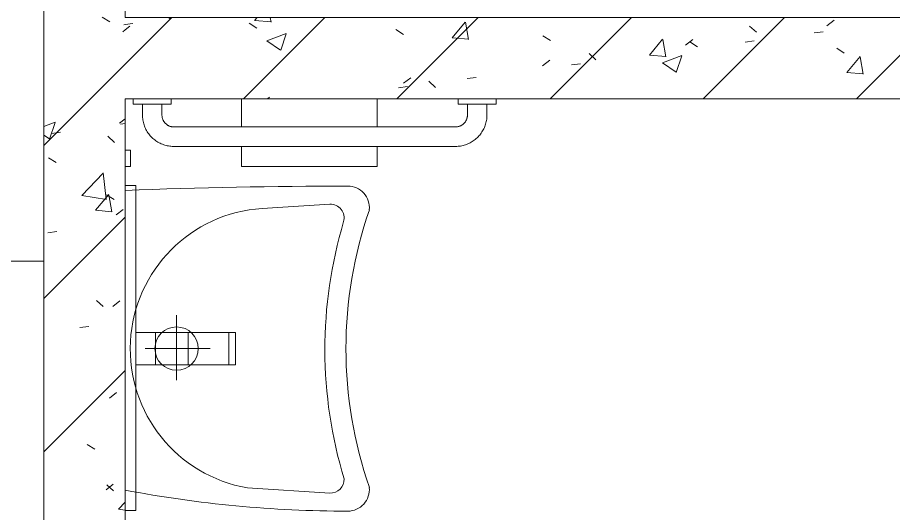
# Model space of a CAD drawing. Header units: millimetres. Extents: x -515342 to 330399, y -224905 to 507333.
# Drawn here: x -312847 to -311230, y -24669 to -23754 of the extents above; entities that cross this region are included whole.
import ezdxf

# ---------------------------------------------------------------- set-up
doc = ezdxf.new("R2010")
doc.units = ezdxf.units.MM
for name, color, linetype, lineweight in [('Мебель', 7, 'Continuous', 0), ('Сантехника', 7, 'Continuous', 0), ('Стены внутренние', 7, 'Continuous', 0), ('Стены перегородки', 7, 'Continuous', 0)]:
    doc.layers.add(name, color=color, linetype=linetype, lineweight=lineweight)
pattern_1 = [(45, (-374753.14, -35598.53), (-141.42136, 141.42136), [])]
pattern_2 = [(50, (-374753.14, -35598.53), (364.3679, -31.8783), [38.1, -419.1]), (355, (-374753.14, -35598.53), (-70.4859, 382.1133), [30.48, -335.28]), (100.451, (-374722.78, -35601.2), (293.885, 350.2334), [32.38, -356.18]), (46.184, (-374753.14, -35496.93), (542.1585, -84.0858), [57.15, -628.65]), (96.636, (-374707.96, -35503.94), (474.805, 494.8554), [48.57, -534.27]), (351.184, (-374753.14, -35496.93), (474.81, 494.85), [45.72, -502.92]), (21, (-374702.34, -35522.33), (303.2285, -204.5305), [38.1, -419.1]), (326, (-374702.34, -35522.33), (123.6039, 368.376), [30.48, -335.28]), (71.451, (-374677.07, -35539.37), (426.8341, 163.8427), [32.38, -356.18]), (37.5, (-374753.14, -35598.53), (6.17665, 169.11015), [16.764, -314.452, 16.764, -323.596, -336.55]), (37.5, (-374753.14, -35598.53), (6.17665, 169.11015), [-671.576, 16.764, -319.786]), (7.5, (-374753.14, -35598.53), (133.6389, 200.3615), [16.764, -177.292, 16.764, -306.832, -128.27]), (7.5, (-374753.14, -35598.53), (133.6389, 200.3615), [-517.652, 16.764, -111.506]), (327.5, (-374866.43, -35598.53), (271.18182, -11.45836), [16.764, -110.236, 16.764, -379.476, -525.78]), (327.5, (-374866.43, -35598.53), (271.18182, -11.45836), [-523.24, 16.764, -509.016]), (317.5, (-374917.23, -35598.53), (296.2585, 50.85285), [16.764, -148.336, 16.764, -246.38, -373.38]), (317.5, (-374917.23, -35598.53), (296.2585, 50.85285), [-428.244, 16.764, -356.616])]

# ---------------------------------------------------------------- blocks, each defined once
blk = doc.blocks.new('Гардероб встроенный - Шкаф для одежды-8739033-О_АР_П_1_0_000_План 1 этажа')
at = {"layer": 'Мебель'}
for p, q in [((500, 0), (0, 0)), ((0, 0), (0, -500)), ((500, -500), (500, 0)), ((0, -500), (500, -500))]:
    blk.add_line(p, q, dxfattribs=at)
blk = doc.blocks.new('Раковина для МГН 600х450 - Раковина для МГН 600х450-10140932-О_АР_П_1_0_000_План 1 этажа')
at = {"layer": 'Сантехника'}
for p, q in [((-258.8, 253.2), (-266.6, 377.9)), ((266.6, 377.9), (257, 225.9)), ((-30, 191.2), (-30, 203.7)), ((30, 203.7), (-30, 203.7)), ((30, 203.7), (30, 191.2)), ((-30, 116.2), (-30, 191.2)), ((30, 191.2), (-30, 191.2)), ((30, 191.2), (30, 116.2)), ((0, 37.3), (0, 157.3)), ((-30, 56.2), (-30, 116.2)), ((30, 116.2), (-30, 116.2)), ((30, 116.2), (30, 56.2)), ((-61.5, 95), (58.5, 95)), ((-30, 20), (-30, 56.2)), ((30, 56.2), (-30, 56.2)), ((30, 56.2), (30, 20)), ((30, 20), (-30, 20))]:
    blk.add_line(p, q, dxfattribs=at)
blk.add_circle((0, 95), 40, dxfattribs=at)
for centre, radius, start, end in [((-260, 411), 40, 84.6341, 180), ((0, 1190.1), 782.4, 250.8821, 289.1179), ((260, 411), 40, 360, 95.3659), ((10581.6, 411), 10881.6, 180, 182.16475), ((-241.6, 379.4), 25, 73.3148, 183.5941), ((1.4, 1190.1), 821.3, 253.3148, 286.9337), ((241.6, 379.4), 25, 356.4059, 92.4122), ((-1895.6, 411), 2195.6, 349.2104, 360), ((0.7, 269.5), 260, 183.5941, 350.3344)]:
    blk.add_arc(centre, radius, start, end, dxfattribs=at)
blk = doc.blocks.new('МГН_Санузел_Поручень горизонтальный - АР_Сантехнические приборы_МГН_Поручень горизонтальный-3156318-О_АР_П_1_0_000_План 1 этажа')
at = {"layer": 'Сантехника'}
for p, q in [((-595.8, 88), (-1115.8, 88)), ((-1115.8, 52), (-595.8, 52)), ((-1173.8, 30), (-1173.8, 10)), ((-1137.8, 10), (-1137.8, 30)), ((-573.8, 30), (-573.8, 10)), ((-537.8, 10), (-537.8, 30)), ((-1190.8, 10), (-1190.8, 0)), ((-1190.8, 10), (-1155.8, 10)), ((-1155.8, 10), (-1120.8, 10)), ((-1120.8, 0), (-1120.8, 10)), ((-590.8, 10), (-590.8, 0)), ((-590.8, 10), (-555.8, 10)), ((-555.8, 10), (-520.8, 10)), ((-520.8, 0), (-520.8, 10))]:
    blk.add_line(p, q, dxfattribs=at)
at = {"layer": 'Сантехника', "flags": 128}
for points in [[(-1115.8, 88), (-1118.1, 88), (-1120.4, 87.8), (-1122.7, 87.6), (-1125, 87.3), (-1127.3, 86.8), (-1129.6, 86.3), (-1131.8, 85.7), (-1134, 85.1), (-1136.2, 84.3), (-1138.4, 83.4), (-1140.5, 82.5), (-1142.6, 81.4), (-1144.6, 80.3), (-1146.6, 79.1), (-1148.5, 77.9), (-1150.4, 76.5), (-1152.3, 75.1), (-1154, 73.6), (-1155.8, 72), (-1157.4, 70.4), (-1159, 68.7), (-1160.5, 67), (-1161.9, 65.1), (-1163.3, 63.3), (-1164.6, 61.3), (-1165.8, 59.4), (-1166.9, 57.3), (-1168, 55.3), (-1169, 53.2), (-1169.9, 51), (-1170.7, 48.8), (-1171.4, 46.6), (-1172, 44.4), (-1172.5, 42.1), (-1173, 39.9), (-1173.3, 37.6), (-1173.6, 35.3), (-1173.7, 32.9), (-1173.8, 30.6), (-1173.8, 30)], [(-537.8, 30), (-537.8, 32.3), (-538, 34.6), (-538.2, 36.9), (-538.5, 39.2), (-539, 41.5), (-539.5, 43.8), (-540.1, 46), (-540.7, 48.2), (-541.5, 50.4), (-542.4, 52.6), (-543.3, 54.7), (-544.3, 56.8), (-545.5, 58.8), (-546.7, 60.8), (-547.9, 62.7), (-549.3, 64.6), (-550.7, 66.5), (-552.2, 68.2), (-553.8, 70), (-555.4, 71.6), (-557.1, 73.2), (-558.8, 74.7), (-560.7, 76.1), (-562.5, 77.5), (-564.5, 78.8), (-566.4, 80), (-568.5, 81.2), (-570.5, 82.2), (-572.6, 83.2), (-574.8, 84.1), (-577, 84.9), (-579.2, 85.6), (-581.4, 86.2), (-583.7, 86.7), (-585.9, 87.2), (-588.2, 87.5), (-590.5, 87.8), (-592.9, 87.9), (-595.2, 88), (-595.8, 88)], [(-1137.8, 30), (-1137.8, 30.9), (-1137.7, 31.8), (-1137.6, 32.6), (-1137.5, 33.5), (-1137.4, 34.4), (-1137.2, 35.2), (-1136.9, 36.1), (-1136.7, 36.9), (-1136.4, 37.8), (-1136.1, 38.6), (-1135.7, 39.4), (-1135.3, 40.2), (-1134.9, 40.9), (-1134.4, 41.7), (-1134, 42.4), (-1133.4, 43.1), (-1132.9, 43.8), (-1132.3, 44.5), (-1131.7, 45.2), (-1131.1, 45.8), (-1130.5, 46.4), (-1129.8, 47), (-1129.1, 47.5), (-1128.4, 48), (-1127.7, 48.5), (-1126.9, 49), (-1126.2, 49.4), (-1125.4, 49.8), (-1124.6, 50.2), (-1123.8, 50.5), (-1122.9, 50.8), (-1122.1, 51.1), (-1121.3, 51.3), (-1120.4, 51.5), (-1119.5, 51.7), (-1118.7, 51.8), (-1117.8, 51.9), (-1116.9, 52), (-1116, 52), (-1115.8, 52)], [(-595.8, 52), (-594.9, 52), (-594, 51.9), (-593.2, 51.8), (-592.3, 51.7), (-591.4, 51.6), (-590.6, 51.4), (-589.7, 51.1), (-588.9, 50.9), (-588, 50.6), (-587.2, 50.3), (-586.4, 49.9), (-585.6, 49.5), (-584.9, 49.1), (-584.1, 48.6), (-583.4, 48.2), (-582.7, 47.6), (-582, 47.1), (-581.3, 46.5), (-580.6, 45.9), (-580, 45.3), (-579.4, 44.7), (-578.8, 44), (-578.3, 43.3), (-577.8, 42.6), (-577.3, 41.9), (-576.8, 41.1), (-576.4, 40.4), (-576, 39.6), (-575.6, 38.8), (-575.3, 38), (-575, 37.1), (-574.7, 36.3), (-574.5, 35.5), (-574.3, 34.6), (-574.1, 33.7), (-574, 32.9), (-573.9, 32), (-573.8, 31.1), (-573.8, 30.2), (-573.8, 30)]]:
    blk.add_lwpolyline(points, dxfattribs=at)
blk = doc.blocks.new('2D_МГН_Санузел_Аксессуары - АР_Сантехнические приборы_Бесконтактная сушилка для рук-10688736-О_АР_П_1_0_000_План 1 этажа')
at = {"layer": 'Сантехника'}
for p, q in [((-234.1, 200), (-234.1, 162.8)), ((15.9, 200), (-234.1, 200)), ((15.9, 163), (15.9, 200)), ((-234.1, 127), (-234.1, 75)), ((15.9, 75), (15.9, 127.1))]:
    blk.add_line(p, q, dxfattribs=at)
blk = doc.blocks.new('2D_МГН_Санузел_Аксессуары - АР_Сантехнические приборы_Зеркало поворотное-10688739-О_АР_П_1_0_000_План 1 этажа')
at = {"layer": 'Сантехника'}
for p, q in [((-409.1, 75), (-409.1, 95)), ((-409.1, 95), (190.9, 95)), ((190.9, 95), (190.9, 75))]:
    blk.add_line(p, q, dxfattribs=at)
blk = doc.blocks.new('2D_МГН_Санузел_Аксессуары - АР_Сантехнические приборы_Комплект 3-10688747-О_АР_П_1_0_000_План 1 этажа')
at = {"layer": 'Сантехника'}
for p, q in [((-124.1, 75), (-124.1, 85)), ((-124.1, 85), (-94.1, 85)), ((-94.1, 85), (-94.1, 75))]:
    blk.add_line(p, q, dxfattribs=at)

msp = doc.modelspace()

# ---------------------------------------------------------------- hatches: boundary and pattern name
at = {"layer": 'Стены внутренние'}
h = msp.add_hatch(dxfattribs=at)
h.set_pattern_fill('FP_3', color=256, style=0, pattern_type=2)
h.set_pattern_definition(pattern_1)
h.paths.add_polyline_path([(-312798.1427, -26203.5295), (-312648.1427, -26203.5295), (-312648.1427, -20193.5295), (-312798.1427, -20193.5295), (-312798.1427, -26063.7584)])
h = msp.add_hatch(dxfattribs=at)
h.set_pattern_fill('FP_4', color=256, style=0, pattern_type=2)
h.set_pattern_definition(pattern_2)
h.paths.add_polyline_path([(-312798.1427, -26203.5295), (-312648.1427, -26203.5295), (-312648.1427, -20193.5295), (-312798.1427, -20193.5295), (-312798.1427, -26063.7584)])
h = msp.add_hatch(dxfattribs=at)
h.set_pattern_fill('FP_3', color=256, style=0, pattern_type=2)
h.set_pattern_definition(pattern_1)
h.paths.add_polyline_path([(-312648.1427, -23903.5295), (-309898.1427, -23903.5295), (-309898.1427, -23753.5295), (-312648.1427, -23753.5295), (-312648.1427, -23887.0325)])
h = msp.add_hatch(dxfattribs=at)
h.set_pattern_fill('FP_4', color=256, style=0, pattern_type=2)
h.set_pattern_definition(pattern_2)
h.paths.add_polyline_path([(-312648.1427, -23903.5295), (-309898.1427, -23903.5295), (-309898.1427, -23753.5295), (-312648.1427, -23753.5295), (-312648.1427, -23887.0325)])

# ---------------------------------------------------------------- linework, layer by layer
at = {"layer": 'Стены перегородки'}
for p, q in [((-312798.1427, -20193.5295), (-312798.1427, -24203.5295)), ((-312648.1427, -23753.5295), (-312648.1427, -20193.5295)), ((-309898.1427, -23753.5295), (-312648.1427, -23753.5295)), ((-312648.1427, -26203.5295), (-312648.1427, -23903.5295)), ((-312648.1427, -23903.5295), (-309898.1427, -23903.5295))]:
    msp.add_line(p, q, dxfattribs=at)

# ---------------------------------------------------------------- block references
at = {"layer": 'Мебель', "rotation": 89.99999999999872}
msp.add_blockref('Гардероб встроенный - Шкаф для одежды-8739033-О_АР_П_1_0_000_План 1 этажа', (-313298.1427, -24703.5295), dxfattribs=at)
at = {"layer": 'Сантехника'}
for name, p, rotation in [('МГН_Санузел_Поручень горизонтальный - АР_Сантехнические приборы_МГН_Поручень горизонтальный-3156318-О_АР_П_1_0_000_План 1 этажа', (-313153.9383, -23903.5295), 180), ('2D_МГН_Санузел_Аксессуары - АР_Сантехнические приборы_Бесконтактная сушилка для рук-10688736-О_АР_П_1_0_000_План 1 этажа', (-312417.2173, -23828.5295), 180), ('2D_МГН_Санузел_Аксессуары - АР_Сантехнические приборы_Комплект 3-10688747-О_АР_П_1_0_000_План 1 этажа', (-312723.1427, -24122.6041), 269.9999999999999), ('2D_МГН_Санузел_Аксессуары - АР_Сантехнические приборы_Зеркало поворотное-10688739-О_АР_П_1_0_000_План 1 этажа', (-312723.1427, -24472.6041), 269.9999999999999), ('Раковина для МГН 600х450 - Раковина для МГН 600х450-10140932-О_АР_П_1_0_000_План 1 этажа', (-312648.1427, -24364.82), 269.9999999999996)]:
    msp.add_blockref(name, p, dxfattribs=dict(at, rotation=rotation))

doc.saveas('drawing.dxf')
